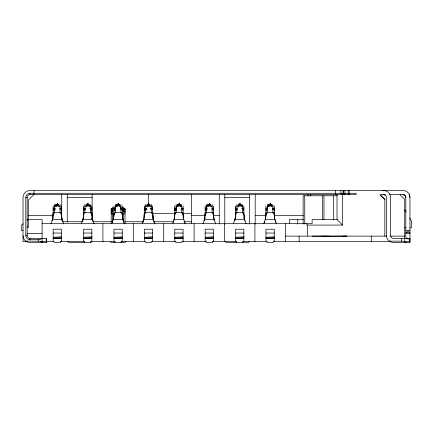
<?xml version="1.0" encoding="UTF-8"?>
<svg xmlns="http://www.w3.org/2000/svg" width="433" height="433" viewBox="0 0 433 433"><rect width="100%" height="100%" fill="white"/><g stroke="black" fill="none" stroke-linecap="round" stroke-linejoin="round"><path stroke-width="0.65" d="M34.088 190.52L33.839 194.666L28.286 200.192L28.286 227.347M54.542 206.768L58.688 205.215L58.607 204.739L57.578 204.436L57.578 202.958M84.944 206.768L89.09 205.215L89.009 204.739L87.98 204.436L87.98 202.958M115.346 206.768L119.492 205.215L119.411 204.739L118.382 204.436L118.382 202.958M120.731 208.554L120.731 207.445M145.748 206.768L149.894 205.215L149.813 204.739L148.784 204.436L148.784 202.958M176.15 206.768L180.296 205.215L180.215 204.739L179.186 204.436L179.186 202.958M206.552 206.768L210.698 205.215L210.617 204.739L209.588 204.436L209.588 202.958M236.954 206.768L241.1 205.215L241.019 204.739L239.99 204.436L239.99 202.958M267.356 206.768L271.502 205.215L271.421 204.739L270.392 204.436L270.392 202.958M343.364 194.666L343.364 190.52M52.561 220.516L52.604 219.271M113.386 219.894L113.96 213.355M143.788 219.894L144.362 213.355M174.19 219.894L174.764 213.355M265.402 219.894L265.97 213.355M62.022 219.894L61.448 212.668L53.156 212.668L52.783 219.13L53.053 216.684M83.558 213.355L83.19 219.13L83.558 212.668L91.85 212.668L92.381 218.649L94.08 223.899M113.657 217.81L113.592 219.13L113.435 218.649L111.73 223.899M113.722 216.489L113.96 212.668L122.252 212.668L122.826 219.894M144.059 217.81L144.362 212.668L152.654 212.668L153.228 219.894M174.429 218.47L174.764 212.668L183.056 212.668L183.63 219.894M215.688 223.899L213.989 218.649L213.458 212.668L205.166 212.668L204.798 219.13L204.993 217.983M246.09 223.899L244.391 218.649L243.86 212.668L235.568 212.668L235.2 219.13L235.568 213.355M265.7 217.149L265.97 212.668L274.262 212.668L274.836 219.894M83.488 216.029L83.558 205.783M113.857 216.684L113.96 205.783M144.221 217.334L144.362 205.783M174.591 217.983L174.732 215.38M235.498 216.029L235.568 205.783M265.83 217.334L265.97 205.783M29.942 194.666L356.072 194.666L356.072 193.286L29.942 193.286L29.942 194.666A2.766 2.766 0 0 0 27.176 197.432L27.176 235.568A2.766 2.766 0 0 0 29.942 238.334L46.526 238.334L46.277 242.48L46.244 238.334M53.156 213.355L52.631 218.649L50.926 223.899M205.166 213.355L204.641 218.649L202.936 223.899M55.922 205.128L56.377 204.387L57.827 204.311L58.385 204.457L58.688 205.128L56.772 205.561L55.922 205.128L55.922 204.419M86.324 205.128L86.779 204.387L88.229 204.311L88.787 204.457L89.09 205.128L87.174 205.561L86.324 205.128L86.324 204.419M116.726 205.128L117.181 204.387L118.631 204.311L119.189 204.457L119.492 205.128L117.581 205.561L116.726 205.128L116.726 204.419M147.128 205.128L147.583 204.387L149.033 204.311L149.591 204.457L149.894 205.128L147.983 205.561L147.128 205.128L147.128 204.419M177.53 205.128L177.985 204.387L179.435 204.311L179.993 204.457L180.296 205.128L178.385 205.561L177.53 205.128L177.53 204.419M207.932 205.128L208.387 204.387L209.837 204.311L210.4 204.457L210.698 205.128L208.787 205.561L207.932 205.128L207.932 204.419M238.334 205.128L238.789 204.387L240.239 204.311L240.802 204.457L241.1 205.128L239.189 205.561L238.334 205.128L238.334 204.419M268.736 205.128L269.191 204.387L270.641 204.311L271.204 204.457L271.502 205.128L269.591 205.561L268.736 205.128L268.736 204.419M83.19 219.13L83.385 217.983M83.033 218.649L81.328 223.899M174.239 218.649L172.534 223.899M235.043 218.649L233.338 223.899M263.74 223.899L265.445 218.649L265.602 219.13M142.132 223.899L143.837 218.649L143.994 219.13M60.068 206.768L57.833 205.675L55.949 205.302L56.22 204.565L57.578 204.436M90.47 206.768L88.235 205.675L86.351 205.302L86.622 204.565L87.98 204.436M120.872 206.768L118.637 205.675L116.753 205.302L117.024 204.565L118.382 204.436M151.274 206.768L149.039 205.675L147.155 205.302L147.426 204.565L148.784 204.436M181.676 206.768L179.441 205.675L177.557 205.302L177.828 204.565L179.186 204.436M212.078 206.768L209.843 205.675L207.959 205.302L208.23 204.565L209.588 204.436M242.48 206.768L240.245 205.675L238.361 205.302L238.632 204.565L239.99 204.436M272.882 206.768L270.647 205.675L268.763 205.302L269.034 204.565L270.392 204.436M61.242 210.59L61.448 210.037M91.644 210.59L91.85 210.037M122.046 210.59L122.252 210.037M182.85 210.59L183.056 210.037M213.252 210.59L213.458 210.037M243.655 210.59L243.86 210.037M274.057 210.59L274.262 210.037M57.026 204.316L57.578 203.283M87.428 204.316L87.98 203.283M117.83 204.316L118.382 203.283M148.232 204.316L148.784 203.283M178.634 204.316L179.186 203.283M209.036 204.316L209.588 203.283M239.438 204.316L239.99 203.283M269.84 204.316L270.392 203.283M52.983 215.169L54.542 212.668L54.542 204.354M83.385 215.169L84.944 212.668L84.944 204.354M113.787 215.169L115.346 212.668L115.346 204.354M144.189 215.169L145.748 212.668L145.748 204.354M174.591 215.169L176.15 212.668L176.15 204.354M204.993 215.169L206.552 212.668L206.552 204.354M235.395 215.169L236.954 212.668L236.954 204.354M265.797 215.169L267.356 212.668L267.356 204.354M92.115 219.304L92.029 217.983L92.202 218.909L92.381 218.649M153.006 218.909L153.185 218.649L154.884 223.899M183.408 218.909L183.587 218.649L185.286 223.899M213.989 218.649L213.81 218.909L213.637 215.169L212.078 212.668L212.078 204.354M244.001 216.868L244.212 218.909L244.391 218.649M90.47 242.48L91.85 241.1L91.85 229.214L83.558 229.214L83.558 241.1L84.944 242.48M91.774 241.452L90.746 242.48L68.636 242.48L67.608 241.452M120.872 242.48L122.252 241.1L122.252 229.214L113.96 229.214L113.96 241.1L115.346 242.48M125.938 241.56L125.018 242.48L111.2 242.48L110.274 241.56M242.48 242.48L243.86 241.1L243.86 229.214L235.568 229.214L235.568 241.1L236.954 242.48M249.311 241.452L248.282 242.48L226.172 242.48L225.144 241.452M23.182 223.791L21.65 225.068L21.65 230.594L23.03 230.594M27.263 220.392L28.286 219.542M42.818 238.334L39.441 239.628L29.942 239.714A4.146 4.146 0 0 1 25.796 235.568L25.796 197.432A4.146 4.146 0 0 1 29.942 193.286M54.877 209.577L53.156 210.2L55.051 209.68M85.279 209.577L83.558 210.2L84.825 209.853M115.108 209.783L113.96 210.2L115.227 209.853M146.083 209.577L144.362 210.2L146.257 209.68M176.485 209.577L174.764 210.2L176.664 209.68M206.893 209.577L205.166 210.2L207.066 209.68M237.295 209.577L235.568 210.2L236.835 209.853M267.123 209.783L265.97 210.2L267.237 209.853M60.068 208.305L61.448 207.932M90.47 208.305L91.85 207.932M120.872 208.305L122.252 207.932M151.274 208.305L152.654 207.932M181.676 208.305L183.056 207.932M212.078 208.305L213.458 207.932M242.48 208.305L243.86 207.932M272.882 208.305L274.262 207.932M60.068 204.354L60.068 212.668L61.627 215.169L61.573 216.311M91.942 215.196L90.47 212.668L90.47 204.354M120.872 204.354L120.872 212.668L122.431 215.169L122.431 217.983L122.252 205.783M151.274 204.354L151.274 212.668L152.833 215.169L152.833 217.983L152.654 205.783M181.676 204.354L181.676 212.668L183.235 215.169L183.219 217.426M243.952 215.196L242.48 212.668L242.48 204.354M272.882 204.354L272.882 212.668L274.441 215.169L274.441 217.983L274.3 215.38M54.98 208.69L53.156 208.944L54.877 208.944M85.382 208.69L83.558 208.944L85.279 208.944M115.178 208.771L113.96 208.944L115.108 208.944M146.186 208.69L144.362 208.944L146.083 208.944M176.588 208.69L174.764 208.944L176.485 208.944M206.99 208.69L205.166 208.944L206.893 208.944M236.786 208.771L235.568 208.944L237.295 208.944M267.188 208.771L265.97 208.944L267.123 208.944M54.98 208.652L53.156 208.858L55.094 208.923M85.382 208.652L83.558 208.858L84.852 208.901M115.178 208.722L113.96 208.858L115.254 208.901M146.186 208.652L144.362 208.858L146.3 208.923M176.588 208.652L174.764 208.858L176.702 208.923M206.99 208.652L205.166 208.858L206.46 208.901M236.786 208.722L235.568 208.858L236.862 208.901M267.188 208.722L265.97 208.858L267.264 208.901M53.156 237.316L61.448 236.802M83.558 237.316L91.85 236.802M113.96 237.316L122.252 236.802M144.362 237.316L152.654 236.802M174.764 237.316L183.056 236.802M205.166 237.316L213.458 236.802M235.568 237.316L243.86 236.802M265.97 237.316L274.262 236.802M53.156 238.069L61.448 237.744M83.558 238.069L91.85 237.744M113.96 238.069L122.252 237.744M144.362 238.069L152.654 237.744M174.764 238.069L183.056 237.744M205.166 238.069L213.458 237.744M235.568 238.069L243.86 237.744M265.97 238.069L274.262 237.744M59.727 208.906L61.448 208.858L60.236 208.722M90.129 208.906L91.85 208.858L90.026 208.652M120.531 208.906L122.252 208.858L120.428 208.652M150.933 208.906L152.654 208.858L150.83 208.652M211.737 208.906L213.458 208.858L212.246 208.722M242.139 208.906L243.86 208.858L242.036 208.652M272.541 208.906L274.262 208.858L272.438 208.652M181.714 208.89L183.056 208.858L181.844 208.722M60.236 208.5L61.448 208.484M90.026 208.506L91.85 208.484M60.16 208.955L61.448 208.944L60.236 208.771M120.428 208.506L122.252 208.484M90.562 208.955L91.85 208.944L90.026 208.69M150.83 208.506L152.654 208.484M120.32 208.96L122.252 208.944L120.428 208.69M181.844 208.5L183.056 208.484M150.722 208.96L152.654 208.944L150.83 208.69M212.246 208.5L213.458 208.484M181.768 208.955L183.056 208.944L181.844 208.771M242.036 208.506L243.86 208.484M212.17 208.955L213.458 208.944L212.246 208.771M272.438 208.506L274.262 208.484M242.572 208.955L243.86 208.944L242.036 208.69M272.33 208.96L274.262 208.944L272.438 208.69M61.448 238.269L53.156 238.334L61.448 238.334M91.85 238.269L83.558 238.334L91.85 238.334M122.252 238.269L113.96 238.334L122.252 238.334M152.654 238.269L144.362 238.334L152.654 238.334M183.056 238.269L174.764 238.334L183.056 238.334M213.458 238.269L205.166 238.334L213.458 238.334M243.86 238.269L235.568 238.334L243.86 238.334M274.262 238.269L265.97 238.334L274.262 238.334M312.128 236.126L329.389 236.18M342.871 236.137L346.914 236.126L321.302 236.201M385.17 194.666L380.12 194.666L384.818 199.364L384.818 236.126M389.635 194.666L404.325 194.666M337.329 195.77L303.127 195.77L303.127 224.018M25.796 197.432L27.176 197.432M67.256 197.432L92.126 197.432M224.792 197.432L249.668 197.432M54.542 206.032L60.068 206.032M84.944 206.032L87.401 206.032M88.624 206.032L90.47 206.032M115.346 206.032L117.803 206.032M119.026 206.032L120.872 206.032M145.748 206.032L151.274 206.032M181.676 206.032L176.15 206.032L176.475 207.84M212.078 206.032L206.552 206.032L206.768 207.234M236.954 206.032L239.411 206.032M240.64 206.032L242.48 206.032M272.882 206.032L267.356 206.032L267.572 207.234M115.481 208.078L112.58 208.078A1.38 1.304 0 0 0 111.2 209.383M120.731 208.078L123.638 208.078A1.38 1.304 0 0 1 125.018 209.383M53.795 210.037L55.072 210.037M145.001 210.037L146.278 210.037M176.68 210.037L174.764 210.037L174.97 210.59M113.879 210.822L112.58 210.822A1.38 1.304 0 0 0 111.2 212.132M121.684 210.822L123.638 210.822A1.38 1.304 0 0 1 125.018 212.132M111.2 211.212L112.515 211.212M123.703 211.212L125.018 211.212M152.524 213.458L175.284 213.458M182.645 213.458L191.348 213.458M111.2 213.956L112.515 213.956M123.703 213.956L125.018 213.956M28.286 215.396L53.032 215.396M191.348 215.396L205.307 215.396M213.28 215.396L219.266 215.396M255.194 215.396L265.884 215.396M274.571 215.396L303.306 215.396M113.257 219.45L122.961 219.45L124.482 223.899M183.765 219.45L174.061 219.45L174.061 220.359M265.267 219.45L274.971 219.45L276.498 223.899M26.97 219.542L42.104 219.542L42.104 241.652M303.354 219.542L289.466 219.542L289.466 223.688M337.183 219.542L312.128 219.542L312.128 223.688L42.104 223.688M62.401 221.75L82.654 221.75M92.673 221.75L111.687 221.75M124.964 221.75L143.415 221.75M153.867 221.75L173.276 221.75M183.922 221.75L191.348 221.75M306.05 223.688L307.43 225.068L342.53 225.068L342.53 194.666M26.97 227L28.286 227M404.714 227.834L405.824 227.834M409.97 227.834L411.35 227.834L411.35 220.922L409.694 218.156M405.824 230.594L409.97 230.594L405.824 232.499L409.97 232.743M53.156 233.041L61.448 233.041M83.558 233.041L91.85 233.041M113.96 233.041L122.252 233.041M144.362 233.041L152.654 233.041M174.764 233.041L183.056 233.041M205.166 233.041L213.458 233.041M235.568 233.041L243.86 233.041M265.97 233.041L274.262 233.041M26.976 233.36L42.104 233.36M405.824 233.36L409.97 233.36M25.796 235.568L27.176 235.568M285.32 236.126L386.81 236.126M390.122 236.126L404.714 236.126M409.97 238.886L407.48 238.886L405.824 237.23L405.824 197.334L405.023 195.483L403.058 194.666A2.766 2.766 0 0 1 405.824 197.432L405.797 197.042M23.03 235.568A6.912 6.912 0 0 0 25.796 241.1L39.441 241.186L42.818 242.48M385.094 195.034L383.714 194.666A2.766 2.766 0 0 1 386.474 197.432L386.474 235.568A6.912 6.912 0 0 0 389.24 241.1L402.885 241.186L406.262 242.48M27.636 241.652L23.03 241.652L23.03 197.432A6.912 6.912 0 0 1 29.942 190.52L403.058 190.52A6.912 6.912 0 0 1 409.97 197.432L409.97 242.48L393.386 242.48L391.199 242.123L389.24 241.1M40.128 241.652L54.028 241.652M60.301 241.652L84.83 241.652M90.389 241.652L115.113 241.652M121.121 241.652L145.493 241.652M151.523 241.652L175.895 241.652M181.925 241.652L206.4 241.652M212.327 241.652L236.699 241.652M242.577 241.652L267.101 241.652M273.131 241.652L390.896 241.652M409.97 241.652L404.714 241.652L404.714 199.364L400.016 194.666M265.97 208.484L267.188 208.5M235.568 208.484L236.786 208.5M205.166 208.484L206.99 208.506M174.764 208.484L176.588 208.506M144.362 208.484L146.186 208.506M113.96 208.484L115.178 208.5M83.558 208.484L85.382 208.506M53.156 208.484L54.98 208.506M382.474 190.52L385.094 190.661M384.401 190.552L383.714 190.52A6.912 6.912 0 0 1 390.62 197.432L390.62 235.568A2.766 2.766 0 0 0 393.386 238.334L409.97 238.334L409.715 242.48L409.683 238.334M265.97 207.932L267.047 208.203M235.568 207.932L236.954 208.305M205.166 207.932L206.243 208.203M174.764 207.932L176.583 208.441M144.362 207.932L145.748 208.305M113.96 207.932L115.346 208.305M83.558 207.932L84.944 208.305M53.156 207.932L54.542 208.305M25.796 241.1L27.755 242.123L29.942 242.48L46.526 242.48L46.526 238.334M380.228 195.094L384.818 199.364M342.254 194.666L340.874 193.286L340.874 190.52M342.53 225.068L337.004 219.542L337.004 194.666M404.714 209.864L406.046 212.078M265.97 210.037L266.176 210.59M235.568 210.037L235.774 210.59M205.166 210.037L205.372 210.59M113.96 210.037L114.166 210.59M83.558 210.037L83.764 210.59M53.156 210.037L53.362 210.59M409.391 194.666L409.97 197.432M63.678 223.899L61.979 218.649L61.8 218.909L61.627 215.169M335.835 194.666L335.369 193.286L335.369 190.52M274.793 218.649L274.971 220.359M122.783 218.649L122.961 220.359M213.529 216.029L213.458 205.783M183.197 217.334L183.056 205.783M61.518 216.029L61.448 205.783M274.441 215.169L274.587 218.286M244.039 215.169L244.212 218.909M183.235 215.169L183.321 217.036M152.833 215.169L152.979 218.286M122.431 215.169L122.577 218.286M92.029 215.169L92.202 218.909M268.736 204.446L268.763 205.302M238.334 204.446L238.361 205.302M207.932 204.446L207.959 205.302M177.53 204.446L177.557 205.302M147.128 204.446L147.155 205.302M116.726 204.446L116.753 205.302M86.324 204.446L86.351 205.302M55.922 204.446L55.949 205.302M401.678 238.334L401.678 241.1M371.276 236.126L371.276 241.652M349.166 190.52L349.166 194.666M348.148 190.52L348.148 194.666M344.928 190.52L344.928 194.666M343.082 190.52L343.082 194.666M333.697 195.77L333.697 220.029M323.96 195.77L323.96 219.645M322.672 195.77L322.672 219.645M310.748 194.666L310.748 196.008M307.982 194.666L307.982 196.008M307.43 225.068L307.43 236.126M304.751 195.77L304.751 224.018M299.138 236.126L299.138 241.652M297.758 219.542L297.758 224.186M285.32 223.688L285.32 241.652M275.648 221.398L275.648 222.567M274.262 205.783L274.262 214.73M271.502 204.419L271.502 205.215M264.59 221.398L264.59 222.567M255.194 194.666L255.194 224.088M254.918 223.688L254.918 241.652M249.668 194.531L249.668 224.197M244.569 220.819L244.569 219.45L234.865 219.45L234.865 220.819M243.86 205.783L243.86 214.73M241.1 204.419L241.1 205.215M224.792 194.531L224.792 224.197M224.516 223.688L224.516 241.652M219.266 194.666L219.266 224.088M214.167 220.819L214.167 219.45L204.463 219.45L204.463 220.819M210.698 204.419L210.698 205.215M205.166 205.783L205.166 214.73M194.114 223.688L194.114 241.652M191.348 194.666L191.348 223.688M184.442 221.398L184.442 222.567M180.296 204.419L180.296 205.215M174.764 205.783L174.764 214.73M173.384 221.398L173.384 222.567M163.712 223.688L163.712 241.652M154.04 221.398L154.04 222.567M153.363 220.359L153.363 219.45L143.659 219.45L143.659 220.359M149.894 204.419L149.894 205.215M148.508 194.666L148.508 206.076M142.982 221.398L142.982 222.567M133.31 223.688L133.31 241.652M125.018 208.809L125.018 223.617M123.638 207.429L123.638 222.589M119.492 204.419L119.492 205.215M112.58 207.429L112.58 222.589M111.2 208.809L111.2 223.617M102.908 223.688L102.908 241.652M92.559 220.819L92.559 219.45L82.855 219.45L82.855 220.819M92.126 194.531L92.126 219.509M91.85 205.783L91.85 214.73M89.09 204.419L89.09 205.215M67.256 194.531L67.256 222.189M62.157 220.819L62.157 219.45L52.453 219.45L52.453 220.819M61.724 194.666L61.724 220.078M58.688 204.419L58.688 205.215M53.156 205.783L53.156 214.73M38.234 239.438L38.234 241.1M29.942 238.334L29.942 239.714M111.2 209.897A1.38 1.239 0 0 1 112.58 208.657M111.341 211.088A4.146 1.819 0 0 1 111.2 210.617A1.38 1.239 0 0 1 112.58 209.372A2.766 1.212 0 0 0 112.672 209.686M111.341 212.825A4.146 1.819 0 0 1 111.2 212.354M125.018 212.354A4.146 1.819 0 0 1 124.877 212.825M124.877 211.088A4.146 1.819 0 0 0 125.018 210.617A1.38 1.239 0 0 0 123.638 209.372L123.638 208.657A1.38 1.239 0 0 1 125.018 209.897M61.448 241.1L60.068 242.48L54.542 242.48L53.156 241.1L53.156 229.214L61.448 229.214L61.448 241.1M152.654 241.1L151.274 242.48L145.748 242.48L144.362 241.1L144.362 229.214L152.654 229.214L152.654 241.1M183.056 241.1L181.676 242.48L176.15 242.48L174.764 241.1L174.764 229.214L183.056 229.214L183.056 241.1M213.458 241.1L212.078 242.48L206.552 242.48L205.166 241.1L205.166 229.214L213.458 229.214L213.458 241.1M274.262 241.1L272.882 242.48L267.356 242.48L265.97 241.1L265.97 229.214L274.262 229.214L274.262 241.1"/></g></svg>
